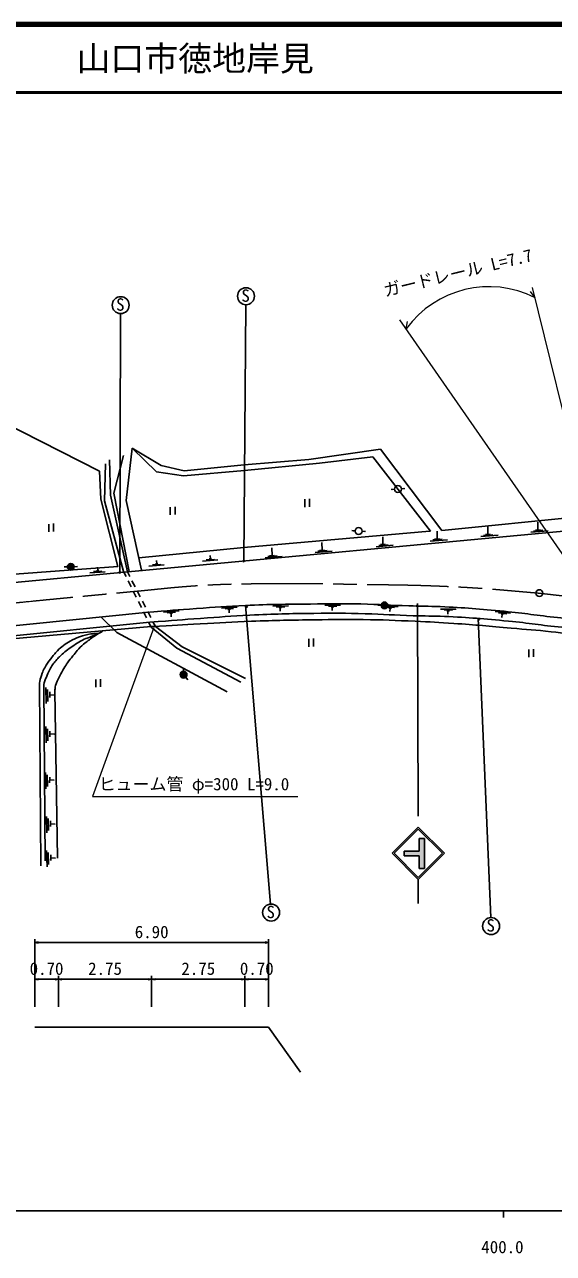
# Model space of a CAD drawing. Units: millimetres at full size, sheet at 1:1000, with parts at other scales. Extents: x 40000 to 680000, y 20000 to 380000.
# Drawn here: x 397367 to 475364, y 198715 to 380000 of the extents above; entities that cross this region are included whole.
import ezdxf
from ezdxf.enums import TextEntityAlignment as Align

# ---------------------------------------------------------------- set-up
doc = ezdxf.new("R2010")
doc.units = ezdxf.units.MM
doc.header["$LTSCALE"] = 1000
doc.linetypes.add('CHAIN', pattern=[18.5, 12, -1.5, 3.5, -1.5])
for name, color, linetype, lineweight in [('M-BGD', 7, 'Continuous', 25), ('M-BMK', 2, 'CHAIN', 13), ('M-BMK-SRVR', 3, 'Continuous', 25), ('M-STR-HTXT', 7, 'Continuous', 13), ('M-STR-STRC', 7, 'Continuous', 25), ('M-TTL', 2, 'Continuous', 140), ('M-TTL-BAND', 7, 'Continuous', 25), ('M-TTL-LINE', 7, 'Continuous', 50)]:
    doc.layers.add(name, color=color, linetype=linetype, lineweight=lineweight)
doc.layers.add('M-TTL-TXT', color=7, linetype='Continuous')
doc.styles.add('ＭＳ ゴシック', font='')
doc.styles.get('ＭＳ ゴシック').set_extended_font_data('MS Gothic')

# ---------------------------------------------------------------- blocks, each defined once
blk = doc.blocks.new('open_arrow')
at = {"color": 0, "linetype": 'Continuous', "lineweight": -2}
blk.add_lwpolyline([(7.5, 1.25), (0, 0), (7.5, -1.25)], dxfattribs=at)

msp = doc.modelspace()

# ---------------------------------------------------------------- hatches: boundary and pattern name
at = {"layer": 'M-BGD'}
h = msp.add_hatch(color=256, dxfattribs=at)
edge = h.paths.add_edge_path()
edge.add_ellipse((429699, 300862), major_axis=(26.5, -96), ratio=1, start_angle=80.38222, end_angle=-105.44933)
for points in [[(404181, 300008), (404681, 300018, 0.06695), (404660, 300150, 0.8745), (403681, 299997)], [(404181, 300008), (403681, 299997, 0.06695), (403702, 299865, 0.8745), (404681, 300018)], [(450462, 294314), (449963, 294339, 0.06695), (449974, 294206, 0.8745), (450961, 294290)], [(450462, 294314), (450961, 294290, 0.06695), (450950, 294423, 0.8745), (449963, 294339)], [(420812, 284098), (421311, 284074, 0.06695), (421300, 284207, 0.8745), (420312, 284123)], [(420812, 284098), (420312, 284123, 0.06695), (420324, 283990, 0.8745), (421311, 284074)]]:
    msp.add_hatch(color=256, dxfattribs=at).paths.add_polyline_path(points)
h = msp.add_hatch(color=256, dxfattribs=at)
edge = h.paths.add_edge_path()
edge.add_ellipse((411410, 299185), major_axis=(26.5, -96), ratio=1, start_angle=80.38222, end_angle=-105.44933)
h = msp.add_hatch(color=256, dxfattribs=at)
edge = h.paths.add_edge_path()
edge.add_line((411397, 299087), (411394, 299184))
h = msp.add_hatch(color=256, dxfattribs=at)
edge = h.paths.add_edge_path()
edge.add_ellipse((411410, 299185), major_axis=(26.5, -96), ratio=1, start_angle=-22.90809, end_angle=74.55067)
h = msp.add_hatch(color=256, dxfattribs=at)
edge = h.paths.add_edge_path()
edge.add_line((429686, 300764), (429683, 300861))
h = msp.add_hatch(color=256, dxfattribs=at)
edge = h.paths.add_edge_path()
edge.add_ellipse((429699, 300862), major_axis=(26.5, -96), ratio=1, start_angle=-22.90809, end_angle=74.55067)
h = msp.add_hatch(color=256, dxfattribs=at)
edge = h.paths.add_edge_path()
edge.add_ellipse((430122, 294140), major_axis=(26.5, -96), ratio=1, start_angle=80.38222, end_angle=-105.44933)
h = msp.add_hatch(color=256, dxfattribs=at)
edge = h.paths.add_edge_path()
edge.add_line((430109, 294041), (430106, 294138))
h = msp.add_hatch(color=256, dxfattribs=at)
edge = h.paths.add_edge_path()
edge.add_ellipse((430122, 294140), major_axis=(26.5, -96), ratio=1, start_angle=-22.90809, end_angle=74.55067)
h = msp.add_hatch(color=256, dxfattribs=at)
edge = h.paths.add_edge_path()
edge.add_ellipse((455269, 294230), major_axis=(26.5, -96), ratio=1, start_angle=80.38222, end_angle=-105.44933)
h = msp.add_hatch(color=256, dxfattribs=at)
edge = h.paths.add_edge_path()
edge.add_line((455256, 294131), (455252, 294228))
h = msp.add_hatch(color=256, dxfattribs=at)
edge = h.paths.add_edge_path()
edge.add_ellipse((455269, 294230), major_axis=(26.5, -96), ratio=1, start_angle=-22.90809, end_angle=74.55067)
h = msp.add_hatch(color=256, dxfattribs=at)
edge = h.paths.add_edge_path()
edge.add_ellipse((464347, 292260), major_axis=(26.5, -96), ratio=1, start_angle=80.38222, end_angle=-105.44933)
h = msp.add_hatch(color=256, dxfattribs=at)
edge = h.paths.add_edge_path()
edge.add_line((464334, 292162), (464331, 292259))
h = msp.add_hatch(color=256, dxfattribs=at)
edge = h.paths.add_edge_path()
edge.add_ellipse((464347, 292260), major_axis=(26.5, -96), ratio=1, start_angle=-22.90809, end_angle=74.55067)
at = {"layer": 'M-STR-STRC'}
msp.add_hatch(color=256, dxfattribs=at).paths.add_polyline_path([(456373, 255489), (456373, 259908), (455542, 259908), (455542, 258067), (453357, 258067), (453357, 257346), (455574, 257346), (455574, 255489)])

# ---------------------------------------------------------------- linework, layer by layer
at = {"layer": 'M-BGD'}
for p, q in [((411410, 299185), (411535, 337360)), ((429699, 300862), (430008, 338675)), ((408412, 314109), (394028, 321429)), ((412351, 309813), (413234, 317500)), ((413234, 317500), (417535, 314964)), ((416843, 314021), (413296, 317445)), ((439289, 315859), (449848, 317367)), ((449848, 317367), (458900, 305380)), ((409886, 315800), (410052, 310570)), ((410553, 310891), (411958, 316413)), ((429766, 315045), (439289, 315859)), ((448707, 316226), (440868, 315286)), ((457219, 305262), (448707, 316226)), ((408624, 310003), (408412, 314109)), ((409139, 309740), (409305, 315219)), ((420797, 313451), (416843, 314021)), ((417535, 314964), (420919, 314149)), ((429819, 314227), (420797, 313451)), ((420919, 314149), (429766, 315045)), ((440868, 315286), (429819, 314227)), ((411104, 300069), (408624, 310003)), ((410052, 310570), (412524, 299273)), ((412814, 299294), (410553, 310891)), ((439409, 310033), (439409, 308872)), ((451439, 311413), (451937, 311447)), ((451615, 311425), (451937, 311447)), ((452935, 311516), (453434, 311551)), ((452935, 311516), (453257, 311539)), ((411965, 299311), (409139, 309740)), ((414606, 299520), (412351, 309813)), ((418854, 308823), (418854, 307662)), ((419561, 308877), (419561, 307716)), ((438703, 309979), (438703, 308817)), ((458892, 305375), (500440, 309514)), ((401639, 306373), (401639, 305211)), ((412128, 299236), (507450, 308093)), ((473069, 305444), (473053, 306575)), ((400933, 306319), (400933, 305157)), ((429686, 302848), (457111, 305254)), ((445639, 305349), (446138, 305318)), ((445815, 305338), (446138, 305318)), ((447136, 305256), (447458, 305236)), ((447136, 305256), (447635, 305225)), ((457111, 305254), (457219, 305262)), ((458211, 304128), (458196, 305259)), ((464675, 304456), (467201, 304671)), ((465066, 304638), (466448, 304746)), ((465326, 304766), (466025, 304812)), ((465693, 304798), (465677, 305929)), ((472051, 305103), (474577, 305318)), ((472442, 305284), (473824, 305392)), ((472702, 305412), (473401, 305458)), ((414234, 301340), (429686, 302848)), ((433864, 301675), (433849, 302806)), ((441245, 302452), (441229, 303583)), ((449203, 302973), (451730, 303188)), ((449595, 303155), (450976, 303263)), ((449855, 303283), (450553, 303329)), ((450222, 303315), (450206, 304446)), ((457193, 303786), (459719, 304001)), ((457584, 303968), (458966, 304076)), ((457845, 304096), (458543, 304142)), ((416867, 300445), (416840, 300948)), ((423609, 300824), (425889, 301016)), ((424132, 301026), (425372, 301089)), ((424581, 301161), (424959, 301179)), ((424788, 301179), (424761, 301682)), ((432846, 301334), (435373, 301549)), ((433237, 301515), (434619, 301623)), ((433498, 301643), (434196, 301689)), ((440227, 302111), (442753, 302326)), ((440618, 302292), (442000, 302400)), ((440878, 302420), (441577, 302466)), ((374108, 295676), (412128, 299236)), ((384287, 298070), (411104, 300069)), ((403181, 299986), (404181, 300008)), ((404181, 300008), (405181, 300029)), ((406985, 299097), (409266, 299289)), ((407508, 299300), (408749, 299363)), ((407958, 299435), (408336, 299452)), ((408165, 299452), (408138, 299956)), ((411965, 299311), (412331, 298571)), ((412524, 299273), (412879, 298580)), ((415688, 300089), (417968, 300281)), ((416211, 300292), (417451, 300355)), ((416660, 300427), (417038, 300445)), ((412641, 297944), (413084, 297047)), ((413199, 297957), (413655, 297068)), ((413394, 296420), (413837, 295524)), ((413975, 296445), (414431, 295555)), ((414148, 294896), (414591, 294000)), ((414751, 294932), (415207, 294043)), ((428703, 294077), (426423, 293884)), ((428180, 293874), (426940, 293811)), ((427731, 293739), (427353, 293721)), ((427524, 293721), (427551, 293218)), ((429955, 294318), (433613, 250243)), ((436274, 294257), (433986, 294216)), ((435739, 294089), (434497, 294108)), ((435281, 293984), (434903, 293991)), ((435074, 293980), (435068, 293476)), ((443959, 294342), (441671, 294327)), ((443422, 294180), (442180, 294213)), ((442964, 294080), (442586, 294092)), ((442756, 294078), (442744, 293574)), ((449463, 294363), (450462, 294314)), ((452478, 294142), (450189, 294163)), ((450462, 294314), (451461, 294266)), ((451938, 293988), (450697, 294042)), ((451478, 293896), (451100, 293914)), ((451270, 293898), (451250, 293394)), ((461017, 293755), (458728, 293778)), ((386771, 290374), (415200, 293271)), ((408627, 292608), (410970, 290340)), ((414901, 293372), (415344, 292476)), ((415527, 293420), (415984, 292530)), ((416303, 291907), (416659, 291215)), ((420151, 293507), (417870, 293315)), ((419628, 293305), (418387, 293242)), ((419178, 293170), (418801, 293152)), ((418972, 293152), (418999, 292648)), ((460477, 293603), (459236, 293657)), ((460017, 293511), (459639, 293528)), ((459809, 293512), (459789, 293009)), ((464267, 292448), (466110, 248260)), ((469040, 293174), (466764, 293411)), ((468488, 293073), (467258, 293242)), ((468022, 293024), (467647, 293077)), ((467815, 293045), (467748, 292546)), ((386735, 288938), (415831, 291825)), ((386756, 288636), (416043, 291178)), ((410970, 290340), (427242, 281577)), ((415655, 291848), (416021, 291108)), ((416021, 291108), (419836, 288009)), ((416659, 291215), (420613, 288208)), ((439281, 289365), (439281, 288203)), ((439987, 289419), (439987, 288257)), ((419836, 288009), (429271, 282975)), ((420613, 288208), (429935, 283548)), ((471742, 287822), (471742, 286660)), ((472448, 287876), (472448, 286714)), ((420785, 285098), (420812, 284098)), ((407870, 283393), (407870, 282231)), ((408576, 283447), (408576, 282285)), ((420812, 284098), (421455, 283333)), ((399553, 282639), (399775, 255918)), ((400200, 282413), (400424, 256656)), ((400479, 282216), (400545, 279819)), ((400737, 281895), (400783, 280144)), ((401106, 281549), (401083, 280720)), ((401106, 281135), (401774, 281089)), ((401845, 281673), (402237, 257011)), ((400483, 276428), (400548, 274031)), ((400741, 276107), (400787, 274356)), ((401110, 275761), (401086, 274932)), ((401110, 275346), (401778, 275300)), ((400457, 269650), (400522, 267253)), ((400715, 269328), (400761, 267577)), ((401083, 268983), (401060, 268153)), ((401083, 268568), (401752, 268522)), ((400584, 263179), (400650, 260782)), ((400842, 262857), (400889, 261106)), ((401211, 262512), (401188, 261682)), ((401211, 262097), (401880, 262051)), ((400610, 258164), (400676, 255767)), ((400868, 257842), (400914, 256091)), ((401237, 257497), (401214, 256667)), ((401237, 257082), (401906, 257036)), ((398860, 235075), (398860, 245078)), ((433360, 235075), (433360, 245078)), ((398860, 244578), (433360, 244578)), ((398860, 235075), (398860, 239661)), ((402360, 235075), (402360, 239661)), ((402360, 235075), (402360, 239661)), ((416110, 235075), (416110, 239661)), ((416110, 235075), (416110, 239661)), ((429860, 235075), (429860, 239661)), ((429860, 235075), (429860, 239661)), ((433360, 235075), (433360, 239661)), ((398860, 239161), (402360, 239161)), ((402360, 239161), (416110, 239161)), ((416110, 239161), (429860, 239161)), ((429860, 239161), (433360, 239161)), ((433360, 232075), (438050, 225443))]:
    msp.add_line(p, q, dxfattribs=at)
msp.add_lwpolyline([(398860, 232075), (402360, 232075), (416110, 232075), (429860, 232075), (433360, 232075)], dxfattribs=at)
for centre, radius in [((430022, 339925), 1250), ((411541, 338610), 1250), ((452436, 311482), 500), ((446637, 305287), 500), ((429699, 300862), 99.6), ((404181, 300008), 500), ((411410, 299185), 99.6), ((430122, 294140), 99.6), ((450462, 294314), 500), ((455269, 294230), 99.6), ((464347, 292260), 99.6), ((420812, 284098), 500), ((433720, 248997), 1250), ((466166, 247011), 1250)]:
    msp.add_circle(centre, radius, dxfattribs=at)
for points, knots in [([(415200, 293271), (418846, 293561), (419773, 293635), (422706, 293843), (425537, 294043), (427121, 294190), (429955, 294318), (433686, 294486), (435780, 294471), (439514, 294515), (442429, 294550), (444062, 294599), (446976, 294531), (449734, 294466), (451275, 294331), (454033, 294244), (455836, 294188), (456847, 294211), (458649, 294131), (462353, 293967), (464426, 293799), (468116, 293443), (471193, 293145), (472901, 292840), (475976, 292525), (476693, 292451), (477096, 292431), (477812, 292353), (481870, 291910), (484127, 291519), (488164, 290919), (491692, 290395), (493666, 290079), (497172, 289428), (500301, 288847), (502040, 288451), (505148, 287765), (509612, 286779), (512099, 286168), (516536, 285065), (519706, 284277), (521481, 283828), (524626, 282943), (527559, 282116), (529179, 281572), (532100, 280701), (535728, 279618), (537761, 279012), (541394, 277947), (552149, 274796), (555596, 273897), (569018, 270199)], [0, 0, 0, 0, 1, 1, 1, 2, 2, 2, 3, 3, 3, 4, 4, 4, 5, 5, 5, 6, 6, 6, 7, 7, 7, 8, 8, 8, 9, 9, 9, 10, 10, 10, 11, 11, 11, 12, 12, 12, 13, 13, 13, 14, 14, 14, 15, 15, 15, 16, 16, 16, 17, 17, 17, 17]), ([(415831, 291825), (419477, 292115), (420404, 292189), (423337, 292397), (426167, 292597), (427752, 292734), (430586, 292872), (434273, 293051), (436342, 293100), (440033, 293142), (442991, 293177), (444649, 293166), (447607, 293085), (450364, 293010), (451906, 292885), (454664, 292798), (456466, 292742), (457478, 292765), (459280, 292685), (462984, 292521), (465056, 292353), (468747, 291997), (471824, 291699), (473532, 291394), (476607, 291079), (477324, 291005), (477727, 290985), (478443, 290907), (482501, 290464), (484758, 290073), (488795, 289473), (492323, 288949), (494297, 288633), (497803, 287982), (500932, 287401), (502671, 287005), (505779, 286319), (510242, 285333), (512730, 284722), (517166, 283619), (520337, 282831), (522112, 282382), (525256, 281497), (528190, 280670), (529810, 280126), (532730, 279255), (536359, 278172), (538392, 277569), (542025, 276501), (552388, 273455), (555681, 272559), (568615, 268910)], [0, 0, 0, 0, 1, 1, 1, 2, 2, 2, 3, 3, 3, 4, 4, 4, 5, 5, 5, 6, 6, 6, 7, 7, 7, 8, 8, 8, 9, 9, 9, 10, 10, 10, 11, 11, 11, 12, 12, 12, 13, 13, 13, 14, 14, 14, 15, 15, 15, 16, 16, 16, 17, 17, 17, 17]), ([(416043, 291178), (419562, 291390), (420452, 291443), (423280, 291596), (426223, 291755), (427871, 291862), (430817, 291972), (434508, 292111), (436577, 292138), (440270, 292192), (443025, 292233), (444570, 292252), (447325, 292222), (450320, 292190), (451996, 292098), (454988, 291971), (457210, 291877), (458454, 291804), (460673, 291657), (463984, 291439), (465834, 291247), (469141, 290962), (471436, 290765), (472724, 290682), (475013, 290428), (477055, 290203), (478191, 290015), (480227, 289738), (483902, 289237), (485963, 288968), (489630, 288415), (492999, 287908), (494890, 287641), (498235, 287002), (501464, 286386), (503247, 285915), (506450, 285179), (510913, 284154), (513423, 283614), (517850, 282448), (520913, 281641), (522586, 281036), (525636, 280180), (528449, 279390), (530045, 279020), (532859, 278233), (536426, 277236), (538409, 276626), (541967, 275596), (546120, 274394), (547416, 274020), (552600, 272521)], [0, 0, 0, 0, 1, 1, 1, 2, 2, 2, 3, 3, 3, 4, 4, 4, 5, 5, 5, 6, 6, 6, 7, 7, 7, 8, 8, 8, 9, 9, 9, 10, 10, 10, 11, 11, 11, 12, 12, 12, 13, 13, 13, 14, 14, 14, 15, 15, 15, 16, 16, 16, 17, 17, 17, 17]), ([(408395, 290212), (407814, 290186), (407635, 290169), (407153, 290099), (406482, 290001), (406103, 289922), (405464, 289695), (404905, 289496), (404609, 289332), (404092, 289040), (403695, 288817), (403484, 288670), (403120, 288396), (402749, 288118), (402540, 287958), (402214, 287628), (401784, 287192), (401583, 286908), (401217, 286416), (400850, 285923), (400631, 285652), (400334, 285114), (400164, 284805), (400072, 284627), (399959, 284294), (399801, 283829), (399687, 283571), (399609, 283085), (399581, 282912), (399568, 282848), (399553, 282639)], [0, 0, 0, 0, 1, 1, 1, 2, 2, 2, 3, 3, 3, 4, 4, 4, 5, 5, 5, 6, 6, 6, 7, 7, 7, 8, 8, 8, 9, 9, 9, 10, 10, 10, 10]), ([(408878, 290513), (408215, 290121), (408029, 290008), (407506, 289653), (406925, 289257), (406599, 289031), (406065, 288575), (405678, 288244), (405480, 288036), (405137, 287660), (404867, 287365), (404739, 287181), (404491, 286867), (404182, 286477), (403996, 286267), (403711, 285859), (403489, 285541), (403371, 285359), (403173, 285026), (402925, 284607), (402789, 284370), (402567, 283937), (402408, 283629), (402310, 283459), (402184, 283137), (402056, 282811), (401957, 282633), (401897, 282288), (401856, 282051), (401847, 281953), (401845, 281673)], [0, 0, 0, 0, 1, 1, 1, 2, 2, 2, 3, 3, 3, 4, 4, 4, 5, 5, 5, 6, 6, 6, 7, 7, 7, 8, 8, 8, 9, 9, 9, 10, 10, 10, 10]), ([(408128, 290056), (407522, 289850), (407355, 289796), (406871, 289601), (406496, 289451), (406280, 289377), (405920, 289194), (405497, 288979), (405270, 288838), (404869, 288585), (404489, 288345), (404276, 288209), (403918, 287937), (403585, 287685), (403403, 287537), (403094, 287257), (402640, 286847), (402367, 286631), (401978, 286160), (401586, 285686), (401392, 285395), (401095, 284857), (400924, 284549), (400853, 284363), (400719, 284037), (400535, 283588), (400363, 283356), (400268, 282879), (400232, 282699), (400216, 282627), (400200, 282413)], [0, 0, 0, 0, 1, 1, 1, 2, 2, 2, 3, 3, 3, 4, 4, 4, 5, 5, 5, 6, 6, 6, 7, 7, 7, 8, 8, 8, 9, 9, 9, 10, 10, 10, 10])]:
    msp.add_open_spline(points, degree=3, knots=knots, dxfattribs=at)
at = {"layer": 'M-BMK'}
for points in [[(374119, 292477), (393463, 294442), (398350, 294978), (413896, 296425), (417293, 296741), (419189, 296996), (422593, 297225), (427026, 297523), (429521, 297507), (433965, 297547), (439171, 297594), (442087, 297502), (447293, 297424), (451758, 297357), (454262, 297356), (458724, 297168), (464423, 296929), (466306, 296737), (473290, 296128)], [(473290, 296128), (482212, 295115), (484653, 294908), (491870, 293685), (496344, 292927), (498837, 292425), (503287, 291537), (508681, 290460), (511731, 289966), (517054, 288583), (522496, 287168), (525448, 286033), (530852, 284481), (537048, 282703), (540559, 281849), (546769, 280118), (555878, 277577), (558751, 276722), (570039, 273431)]]:
    msp.add_open_spline(points, degree=3, knots=[0, 0, 0, 0, 1, 1, 1, 2, 2, 2, 3, 3, 3, 4, 4, 4, 5, 5, 5, 6, 6, 6, 6], dxfattribs=at)
at = {"layer": 'M-BMK-SRVR'}
msp.add_circle((473290, 296128), 500, dxfattribs=at)
at = {"layer": 'M-STR-HTXT'}
for p, q in [((482084, 301287), (472275, 341236)), ((472650, 339711), (471983, 340608)), ((477900, 300204), (452727, 336465)), ((453667, 335110), (453848, 336214)), ((416414, 291035), (407391, 266121)), ((407391, 266121), (437644, 266121))]:
    msp.add_line(p, q, dxfattribs=at)
msp.add_arc((465855, 326283), 15049, 63.16019, 144.08532, dxfattribs=at)
at = {"layer": 'M-STR-STRC'}
for p, q in [((455325, 294614), (455398, 263245)), ((451559, 257745), (455420, 261606)), ((451856, 257745), (455420, 261309)), ((455420, 261606), (459281, 257745)), ((455420, 261309), (458984, 257745)), ((455542, 258067), (455542, 259908)), ((455542, 259908), (456373, 259908)), ((456373, 259908), (456373, 255489)), ((455420, 253884), (451559, 257745)), ((455420, 254181), (451856, 257745)), ((453357, 258067), (453357, 257346)), ((453357, 258067), (455542, 258067)), ((459281, 257745), (455420, 253884)), ((458984, 257745), (455420, 254181)), ((455574, 257346), (453357, 257346)), ((455574, 255489), (455574, 257346)), ((455420, 253884), (455420, 250328)), ((456373, 255489), (455574, 255489))]:
    msp.add_line(p, q, dxfattribs=at)
at = {"layer": 'M-TTL'}
msp.add_line((680000, 380000), (40000, 380000), dxfattribs=at)
at = {"layer": 'M-TTL-BAND'}
for p, q in [((40000, 205000), (579000, 205000)), ((468000, 205000), (468000, 204000))]:
    msp.add_line(p, q, dxfattribs=at)
at = {"layer": 'M-TTL-LINE'}
msp.add_line((40000, 370000), (680000, 370000), dxfattribs=at)

# ---------------------------------------------------------------- block references
at = {"layer": 'M-BGD', "xscale": 66.7, "yscale": 66.7}
for p in [(398860, 244578), (398860, 239161), (402360, 239161), (416110, 239161), (429860, 239161)]:
    msp.add_blockref('open_arrow', p, dxfattribs=at)
at = {"layer": 'M-BGD', "xscale": 66.7, "yscale": 66.7, "rotation": 180}
for p in [(433360, 244578), (402360, 239161), (416110, 239161), (429860, 239161), (433360, 239161)]:
    msp.add_blockref('open_arrow', p, dxfattribs=at)

# ---------------------------------------------------------------- texts
at = {"layer": 'M-BGD', "style": 'ＭＳ ゴシック'}
for p in [(429343, 338551), (410863, 337236), (433041, 247624), (465487, 245638)]:
    msp.add_text('S', height=1833, dxfattribs=at).set_placement(p, align=Align.BOTTOM_LEFT)
for s, p in [('6.90', (416110, 244678)), ('0.70', (400610, 239261)), ('2.75', (409235, 239261)), ('2.75', (422985, 239261)), ('0.70', (431610, 239261))]:
    msp.add_text(s, height=1833, dxfattribs=at).set_placement(p, align=Align.BOTTOM_CENTER)
at = {"layer": 'M-STR-HTXT', "style": 'ＭＳ ゴシック'}
msp.add_text('ガードレール L=7.7', height=1833, rotation=13.623, dxfattribs=at).set_placement((450690, 339321), align=Align.BOTTOM_LEFT)
msp.add_text('ヒューム管 φ=300 L=9.0', height=1833, dxfattribs=at).set_placement((408289, 266487), align=Align.BOTTOM_LEFT)
at = {"layer": 'M-TTL-BAND', "style": 'ＭＳ ゴシック'}
msp.add_text('400.0', height=1833, dxfattribs=at).set_placement((467844, 198195), align=Align.BOTTOM_CENTER)
at = {"layer": 'M-TTL-TXT', "style": 'ＭＳ ゴシック'}
msp.add_text('山口市徳地岸見', height=3666, dxfattribs=at).set_placement((405024, 375000), align=Align.MIDDLE_LEFT)

doc.saveas('drawing.dxf')
